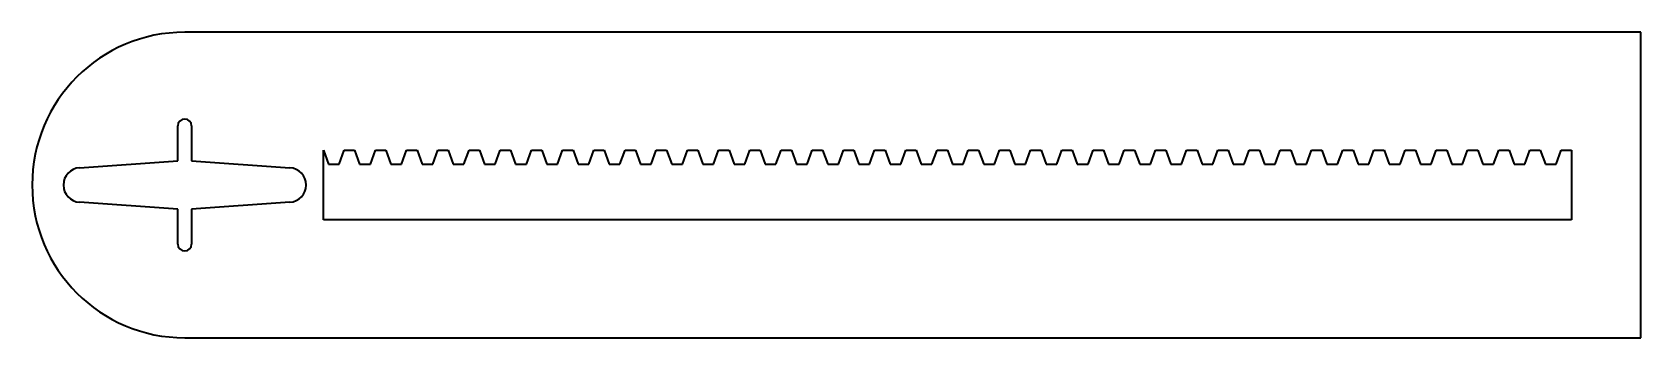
# Model space of a CAD drawing. Header units: millimetres. Extents: x -22 to 210, y -22 to 22.
import ezdxf

# ---------------------------------------------------------------- set-up
doc = ezdxf.new("R2010")
doc.units = ezdxf.units.MM
doc.layers.add('2', color=7, linetype='Continuous', true_color=0xffffff)

msp = doc.modelspace()

# ---------------------------------------------------------------- linework, layer by layer
at = {"layer": '2', "color": 252, "linetype": 'Continuous', "lineweight": 35}
for p, q in [((210, 22), (0, 22)), ((210, 22), (0, 22)), ((210, -22), (210, 22)), ((210, -22), (210, 22)), ((-1, 3.5), (-1, 8.5)), ((-1, 3.5), (-1, 8.5)), ((1, 8.5), (1, 3.5)), ((1, 8.5), (1, 3.5)), ((20, -5), (20, 5)), ((20, 5), (20.72794, 3)), ((20, 5), (20.72794, 3)), ((20, -5), (20, 5)), ((22.27206, 3), (23, 5)), ((22.27206, 3), (23, 5)), ((23, 5), (24.5, 5)), ((23, 5), (24.5, 5)), ((24.5, 5), (25.22794, 3)), ((24.5, 5), (25.22794, 3)), ((26.77206, 3), (27.5, 5)), ((26.77206, 3), (27.5, 5)), ((27.5, 5), (29, 5)), ((27.5, 5), (29, 5)), ((29, 5), (29.72794, 3)), ((29, 5), (29.72794, 3)), ((31.27206, 3), (32, 5)), ((31.27206, 3), (32, 5)), ((32, 5), (33.5, 5)), ((32, 5), (33.5, 5)), ((33.5, 5), (34.22794, 3)), ((33.5, 5), (34.22794, 3)), ((35.77206, 3), (36.5, 5)), ((35.77206, 3), (36.5, 5)), ((36.5, 5), (38, 5)), ((36.5, 5), (38, 5)), ((38, 5), (38.72794, 3)), ((38, 5), (38.72794, 3)), ((40.27206, 3), (41, 5)), ((40.27206, 3), (41, 5)), ((41, 5), (42.5, 5)), ((41, 5), (42.5, 5)), ((42.5, 5), (43.22794, 3)), ((42.5, 5), (43.22794, 3)), ((44.77206, 3), (45.5, 5)), ((44.77206, 3), (45.5, 5)), ((45.5, 5), (47, 5)), ((45.5, 5), (47, 5)), ((47, 5), (47.72794, 3)), ((47, 5), (47.72794, 3)), ((49.27206, 3), (50, 5)), ((49.27206, 3), (50, 5)), ((50, 5), (51.5, 5)), ((50, 5), (51.5, 5)), ((51.5, 5), (52.22794, 3)), ((51.5, 5), (52.22794, 3)), ((53.77206, 3), (54.5, 5)), ((53.77206, 3), (54.5, 5)), ((54.5, 5), (56, 5)), ((54.5, 5), (56, 5)), ((56, 5), (56.72794, 3)), ((56, 5), (56.72794, 3)), ((58.27206, 3), (59, 5)), ((58.27206, 3), (59, 5)), ((59, 5), (60.5, 5)), ((59, 5), (60.5, 5)), ((60.5, 5), (61.22794, 3)), ((60.5, 5), (61.22794, 3)), ((62.77206, 3), (63.5, 5)), ((62.77206, 3), (63.5, 5)), ((63.5, 5), (65, 5)), ((63.5, 5), (65, 5)), ((65, 5), (65.72794, 3)), ((65, 5), (65.72794, 3)), ((67.27206, 3), (68, 5)), ((67.27206, 3), (68, 5)), ((68, 5), (69.5, 5)), ((68, 5), (69.5, 5)), ((69.5, 5), (70.22794, 3)), ((69.5, 5), (70.22794, 3)), ((71.77206, 3), (72.5, 5)), ((71.77206, 3), (72.5, 5)), ((72.5, 5), (74, 5)), ((72.5, 5), (74, 5)), ((74, 5), (74.72794, 3)), ((74, 5), (74.72794, 3)), ((76.27206, 3), (77, 5)), ((76.27206, 3), (77, 5)), ((77, 5), (78.5, 5)), ((77, 5), (78.5, 5)), ((78.5, 5), (79.22794, 3)), ((78.5, 5), (79.22794, 3)), ((80.77206, 3), (81.5, 5)), ((80.77206, 3), (81.5, 5)), ((81.5, 5), (83, 5)), ((81.5, 5), (83, 5)), ((83, 5), (83.72794, 3)), ((83, 5), (83.72794, 3)), ((85.27206, 3), (86, 5)), ((85.27206, 3), (86, 5)), ((86, 5), (87.5, 5)), ((86, 5), (87.5, 5)), ((87.5, 5), (88.22794, 3)), ((87.5, 5), (88.22794, 3)), ((89.77206, 3), (90.5, 5)), ((89.77206, 3), (90.5, 5)), ((90.5, 5), (92, 5)), ((90.5, 5), (92, 5)), ((92, 5), (92.72794, 3)), ((92, 5), (92.72794, 3)), ((94.27206, 3), (95, 5)), ((94.27206, 3), (95, 5)), ((95, 5), (96.5, 5)), ((95, 5), (96.5, 5)), ((96.5, 5), (97.22794, 3)), ((96.5, 5), (97.22794, 3)), ((98.77206, 3), (99.5, 5)), ((98.77206, 3), (99.5, 5)), ((99.5, 5), (101, 5)), ((99.5, 5), (101, 5)), ((101, 5), (101.72794, 3)), ((101, 5), (101.72794, 3)), ((103.27206, 3), (104, 5)), ((103.27206, 3), (104, 5)), ((104, 5), (105.5, 5)), ((104, 5), (105.5, 5)), ((105.5, 5), (106.22794, 3)), ((105.5, 5), (106.22794, 3)), ((107.77206, 3), (108.5, 5)), ((107.77206, 3), (108.5, 5)), ((108.5, 5), (110, 5)), ((108.5, 5), (110, 5)), ((110, 5), (110.72794, 3)), ((110, 5), (110.72794, 3)), ((112.27206, 3), (113, 5)), ((112.27206, 3), (113, 5)), ((113, 5), (114.5, 5)), ((113, 5), (114.5, 5)), ((114.5, 5), (115.22794, 3)), ((114.5, 5), (115.22794, 3)), ((116.77206, 3), (117.5, 5)), ((116.77206, 3), (117.5, 5)), ((117.5, 5), (119, 5)), ((117.5, 5), (119, 5)), ((119, 5), (119.72794, 3)), ((119, 5), (119.72794, 3)), ((121.27206, 3), (122, 5)), ((121.27206, 3), (122, 5)), ((122, 5), (123.5, 5)), ((122, 5), (123.5, 5)), ((123.5, 5), (124.22794, 3)), ((123.5, 5), (124.22794, 3)), ((125.77206, 3), (126.5, 5)), ((125.77206, 3), (126.5, 5)), ((126.5, 5), (128, 5)), ((126.5, 5), (128, 5)), ((128, 5), (128.72794, 3)), ((128, 5), (128.72794, 3)), ((130.27206, 3), (131, 5)), ((130.27206, 3), (131, 5)), ((131, 5), (132.5, 5)), ((131, 5), (132.5, 5)), ((132.5, 5), (133.22794, 3)), ((132.5, 5), (133.22794, 3)), ((134.77206, 3), (135.5, 5)), ((134.77206, 3), (135.5, 5)), ((135.5, 5), (137, 5)), ((135.5, 5), (137, 5)), ((137, 5), (137.72794, 3)), ((137, 5), (137.72794, 3)), ((139.27206, 3), (140, 5)), ((139.27206, 3), (140, 5)), ((140, 5), (141.5, 5)), ((140, 5), (141.5, 5)), ((141.5, 5), (142.22794, 3)), ((141.5, 5), (142.22794, 3)), ((143.77206, 3), (144.5, 5)), ((143.77206, 3), (144.5, 5)), ((144.5, 5), (146, 5)), ((144.5, 5), (146, 5)), ((146, 5), (146.72794, 3)), ((146, 5), (146.72794, 3)), ((148.27206, 3), (149, 5)), ((148.27206, 3), (149, 5)), ((149, 5), (150.5, 5)), ((149, 5), (150.5, 5)), ((150.5, 5), (151.22794, 3)), ((150.5, 5), (151.22794, 3)), ((152.77206, 3), (153.5, 5)), ((152.77206, 3), (153.5, 5)), ((153.5, 5), (155, 5)), ((153.5, 5), (155, 5)), ((155, 5), (155.72794, 3)), ((155, 5), (155.72794, 3)), ((157.27206, 3), (158, 5)), ((157.27206, 3), (158, 5)), ((158, 5), (159.5, 5)), ((158, 5), (159.5, 5)), ((159.5, 5), (160.22794, 3)), ((159.5, 5), (160.22794, 3)), ((161.77206, 3), (162.5, 5)), ((161.77206, 3), (162.5, 5)), ((162.5, 5), (164, 5)), ((162.5, 5), (164, 5)), ((164, 5), (164.72794, 3)), ((164, 5), (164.72794, 3)), ((166.27206, 3), (167, 5)), ((166.27206, 3), (167, 5)), ((167, 5), (168.5, 5)), ((167, 5), (168.5, 5)), ((168.5, 5), (169.22794, 3)), ((168.5, 5), (169.22794, 3)), ((170.77206, 3), (171.5, 5)), ((170.77206, 3), (171.5, 5)), ((171.5, 5), (173, 5)), ((171.5, 5), (173, 5)), ((173, 5), (173.72794, 3)), ((173, 5), (173.72794, 3)), ((175.27206, 3), (176, 5)), ((175.27206, 3), (176, 5)), ((176, 5), (177.5, 5)), ((176, 5), (177.5, 5)), ((177.5, 5), (178.22794, 3)), ((177.5, 5), (178.22794, 3)), ((179.77206, 3), (180.5, 5)), ((179.77206, 3), (180.5, 5)), ((180.5, 5), (182, 5)), ((180.5, 5), (182, 5)), ((182, 5), (182.72794, 3)), ((182, 5), (182.72794, 3)), ((184.27206, 3), (185, 5)), ((184.27206, 3), (185, 5)), ((185, 5), (186.5, 5)), ((185, 5), (186.5, 5)), ((186.5, 5), (187.22794, 3)), ((186.5, 5), (187.22794, 3)), ((188.77206, 3), (189.5, 5)), ((188.77206, 3), (189.5, 5)), ((189.5, 5), (191, 5)), ((189.5, 5), (191, 5)), ((191, 5), (191.72794, 3)), ((191, 5), (191.72794, 3)), ((193.27206, 3), (194, 5)), ((193.27206, 3), (194, 5)), ((194, 5), (195.5, 5)), ((194, 5), (195.5, 5)), ((195.5, 5), (196.22794, 3)), ((195.5, 5), (196.22794, 3)), ((197.77206, 3), (198.5, 5)), ((197.77206, 3), (198.5, 5)), ((198.5, 5), (200, 5)), ((198.5, 5), (200, 5)), ((200, 5), (200, -5)), ((200, 5), (200, -5)), ((-15.177, 2.49373), (-1, 3.5)), ((-15.177, 2.49373), (-1, 3.5)), ((1, 3.5), (15.177, 2.49373)), ((1, 3.5), (15.177, 2.49373)), ((20.72794, 3), (22.27206, 3)), ((20.72794, 3), (22.27206, 3)), ((25.22794, 3), (26.77206, 3)), ((25.22794, 3), (26.77206, 3)), ((29.72794, 3), (31.27206, 3)), ((29.72794, 3), (31.27206, 3)), ((34.22794, 3), (35.77206, 3)), ((34.22794, 3), (35.77206, 3)), ((38.72794, 3), (40.27206, 3)), ((38.72794, 3), (40.27206, 3)), ((43.22794, 3), (44.77206, 3)), ((43.22794, 3), (44.77206, 3)), ((47.72794, 3), (49.27206, 3)), ((47.72794, 3), (49.27206, 3)), ((52.22794, 3), (53.77206, 3)), ((52.22794, 3), (53.77206, 3)), ((56.72794, 3), (58.27206, 3)), ((56.72794, 3), (58.27206, 3)), ((61.22794, 3), (62.77206, 3)), ((61.22794, 3), (62.77206, 3)), ((65.72794, 3), (67.27206, 3)), ((65.72794, 3), (67.27206, 3)), ((70.22794, 3), (71.77206, 3)), ((70.22794, 3), (71.77206, 3)), ((74.72794, 3), (76.27206, 3)), ((74.72794, 3), (76.27206, 3)), ((79.22794, 3), (80.77206, 3)), ((79.22794, 3), (80.77206, 3)), ((83.72794, 3), (85.27206, 3)), ((83.72794, 3), (85.27206, 3)), ((88.22794, 3), (89.77206, 3)), ((88.22794, 3), (89.77206, 3)), ((92.72794, 3), (94.27206, 3)), ((92.72794, 3), (94.27206, 3)), ((97.22794, 3), (98.77206, 3)), ((97.22794, 3), (98.77206, 3)), ((101.72794, 3), (103.27206, 3)), ((101.72794, 3), (103.27206, 3)), ((106.22794, 3), (107.77206, 3)), ((106.22794, 3), (107.77206, 3)), ((110.72794, 3), (112.27206, 3)), ((110.72794, 3), (112.27206, 3)), ((115.22794, 3), (116.77206, 3)), ((115.22794, 3), (116.77206, 3)), ((119.72794, 3), (121.27206, 3)), ((119.72794, 3), (121.27206, 3)), ((124.22794, 3), (125.77206, 3)), ((124.22794, 3), (125.77206, 3)), ((128.72794, 3), (130.27206, 3)), ((128.72794, 3), (130.27206, 3)), ((133.22794, 3), (134.77206, 3)), ((133.22794, 3), (134.77206, 3)), ((137.72794, 3), (139.27206, 3)), ((137.72794, 3), (139.27206, 3)), ((142.22794, 3), (143.77206, 3)), ((142.22794, 3), (143.77206, 3)), ((146.72794, 3), (148.27206, 3)), ((146.72794, 3), (148.27206, 3)), ((151.22794, 3), (152.77206, 3)), ((151.22794, 3), (152.77206, 3)), ((155.72794, 3), (157.27206, 3)), ((155.72794, 3), (157.27206, 3)), ((160.22794, 3), (161.77206, 3)), ((160.22794, 3), (161.77206, 3)), ((164.72794, 3), (166.27206, 3)), ((164.72794, 3), (166.27206, 3)), ((169.22794, 3), (170.77206, 3)), ((169.22794, 3), (170.77206, 3)), ((173.72794, 3), (175.27206, 3)), ((173.72794, 3), (175.27206, 3)), ((178.22794, 3), (179.77206, 3)), ((178.22794, 3), (179.77206, 3)), ((182.72794, 3), (184.27206, 3)), ((182.72794, 3), (184.27206, 3)), ((187.22794, 3), (188.77206, 3)), ((187.22794, 3), (188.77206, 3)), ((191.72794, 3), (193.27206, 3)), ((191.72794, 3), (193.27206, 3)), ((196.22794, 3), (197.77206, 3)), ((196.22794, 3), (197.77206, 3)), ((-1, -3.5), (-15.177, -2.49373)), ((-1, -3.5), (-15.177, -2.49373)), ((-1, -8.5), (-1, -3.5)), ((-1, -8.5), (-1, -3.5)), ((15.177, -2.49373), (1, -3.5)), ((15.177, -2.49373), (1, -3.5)), ((1, -3.5), (1, -8.5)), ((1, -3.5), (1, -8.5)), ((200, -5), (20, -5)), ((200, -5), (20, -5)), ((0, -22), (210, -22)), ((0, -22), (210, -22))]:
    msp.add_line(p, q, dxfattribs=at)
for centre, radius, start, end in [((0, 0), 22, 90, 270), ((0, 0), 22, 90, 270), ((0, 8.5), 1, 0, 180), ((0, 8.5), 1, 0, 180), ((-15, 0), 2.5, 94.060006, 265.939994), ((-15, 0), 2.5, 94.060006, 265.939994), ((15, 0), 2.5, 274.060006, 85.939994), ((15, 0), 2.5, 274.060006, 85.939994), ((0, -8.5), 1, 180, 0), ((0, -8.5), 1, 180, 0)]:
    msp.add_arc(centre, radius, start, end, dxfattribs=at)

doc.saveas('drawing.dxf')
